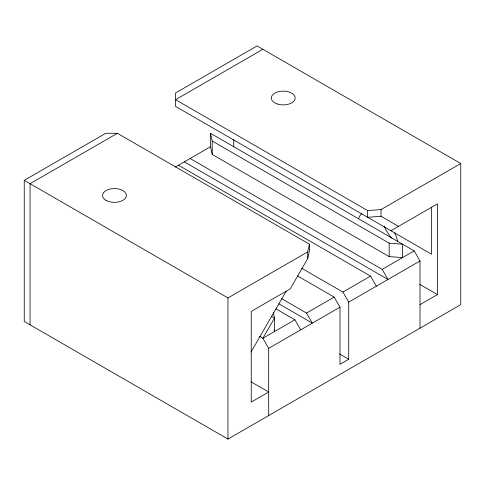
<?xml version="1.0" encoding="UTF-8"?>
<svg xmlns="http://www.w3.org/2000/svg" width="485" height="485" viewBox="0 0 485 485"><rect width="100%" height="100%" fill="white"/><g stroke="black" fill="none" stroke-linecap="round" stroke-linejoin="round"><path stroke-width="0.73" d="M251 381.816L268.69 392.025L251.23 402.107L251.23 311.382L290.224 288.872L307.684 258.626L307.684 251.909L309.43 244.179L117.37 133.296L105.73 133.296L24.25 180.335L24.25 321.464L227.95 439.07L460.75 304.665L460.75 163.536L257.05 45.929L175.57 92.975L175.57 106.415L431.65 254.261L431.65 207.216M307.684 258.626L309.43 250.897L309.43 244.179M251.066 351.983L286.15 291.224M361.598 213.818L360.076 215.425A28.809 16.629 60 0 0 358.621 218.656M117.37 133.296L30.07 183.694L30.07 324.823M262.87 49.288L175.57 99.692L367.63 210.575L381.016 209.569L460.75 163.536M175.249 167.083L210.49 146.737L210.49 133.296L414.19 250.903L420.01 260.978L420.01 328.187M24.25 180.335L227.95 297.942L307.684 251.909M390.91 230.739L437.47 203.858L437.47 294.583L420.01 304.665M300.7 329.867L294.88 319.785L262.87 338.263L259.59 336.372M281.609 298.681L306.52 313.061L334.165 297.105L339.985 307.181L339.985 364.308L348.715 359.264L348.715 302.143L342.895 292.061L301.597 268.217M342.895 292.061L370.54 276.104L376.36 286.18M190.12 158.498L382.18 269.381L414.19 250.903M268.69 415.548L268.69 348.345L339.985 307.181M348.715 302.143L420.01 260.978M398.476 226.368L381.016 216.292L367.63 217.298L367.63 210.575M210.49 133.296L212.236 141.026L389.164 243.173L402.55 244.179L402.55 257.62L389.164 256.613L212.236 154.466L210.49 146.737M419.901 284.434L437.47 294.583M184.3 161.857L388 279.463L382.18 269.381M178.48 165.215L370.54 276.104M297.457 275.91L334.165 297.105M278.936 303.859L312.34 323.143L306.52 313.061M275.868 308.806L294.88 319.785M339.542 353.971L348.715 359.264M271.23 316.208L274.51 318.105L274.51 331.546L274.195 330.139M268.69 348.345L262.87 338.263L274.51 318.105L273.243 312.479M394.687 232.921L395.33 234.182A28.809 16.629 60 0 1 397.554 241.039M389.164 243.173L389.164 256.613M381.016 209.569L381.016 216.292M233.77 139.322L233.77 146.852M227.95 297.942L227.95 439.07M212.236 141.026L212.236 154.466M391.431 238.129A28.809 16.629 60 0 1 384.156 225.949M277.274 103.978A11.937 6.893 0 0 0 295.177 98.012A11.937 6.893 0 0 0 277.274 92.047A11.937 6.893 0 0 0 277.274 103.978M106.021 200.329A11.937 6.893 0 0 0 125.991 197.237A11.937 6.893 0 0 0 111.368 188.798A11.937 6.893 0 0 0 106.021 200.329"/></g></svg>
